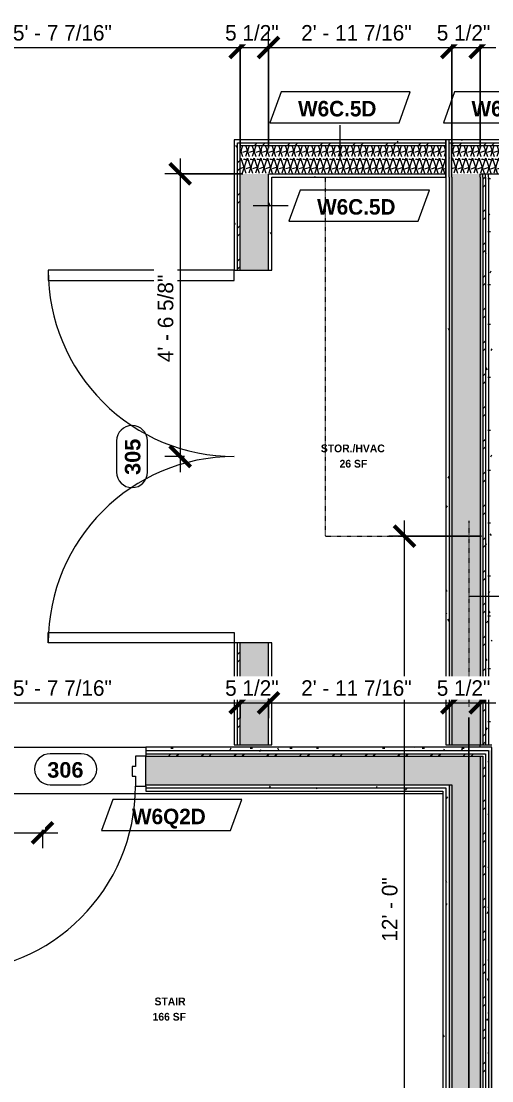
# Model space of a CAD drawing. Header units: inches. Extents: x -4058 to -1781, y 9814 to 12289.
# Drawn here: x -2609.4 to -2518.4, y 10198.7 to 10403.6 of the extents above; entities that cross this region are included whole.
import ezdxf

# ---------------------------------------------------------------- set-up
doc = ezdxf.new("R2010")
doc.units = ezdxf.units.IN
doc.header["$MEASUREMENT"] = 0
doc.linetypes.add('Dash 3_32_', pattern=[0.1875, 0.09375, -0.09375])
for name, color, linetype, lineweight in [('0-1', 7, 'Continuous', 5), ('0-2', 7, 'Continuous', 9), ('0-4', 55, 'Continuous', 9), ('A-ANNO-DIMS', 211, 'Continuous', 9), ('A-ANNO-DIMS-32', 211, 'Continuous', 9), ('A-AREA-IDEN', 2, 'Continuous', 9), ('A-DETL-1', 90, 'Dash 3_32_', 9), ('A-DOOR-1', 7, 'Continuous', 9), ('A-DOOR-FRAM-1', 7, 'Continuous', 9), ('A-DOOR-IDEN', 31, 'Continuous', 9), ('A-FLOR-1', 7, 'Continuous', 9), ('A-WALL-1', 7, 'Continuous', 9), ('A-WALL-IDEN', 211, 'Continuous', 9), ('A-WALL-PATT-1', 9, 'Continuous', 9), ('I-WALL-1', 1, 'Continuous', 5), ('I-WALL-2', 7, 'Continuous', 9)]:
    doc.layers.add(name, color=color, linetype=linetype, lineweight=lineweight)
doc.styles.add('Arial_B', font='arialbd.ttf', dxfattribs={"height": 3})
doc.styles.add('Century Gothic', font='ufonts.com_century-gothic.ttf', dxfattribs={"height": 3})
doc.styles.add('Century Gothic_B', font='GOTHICB.TTF', dxfattribs={"height": 3})
doc.styles.add('Century Gothic_B_1', font='GOTHICB.TTF', dxfattribs={"height": 1.5})
doc.dimstyles.new('THE_DIMENSION_STRING', dxfattribs={"dimscale": 12, "dimtxt": 3.132505, "dimasz": 0.333333, "dimexe": 0.25, "dimexo": 0.166667, "dimgap": 0.041667, "dimtad": 1, "dimdec": 4, "dimrnd": 0.0625, "dimzin": 3, "dimdsep": 46, "dimlunit": 4, "dimtxsty": 'Century Gothic', "dimblk1": 'OBLIQUE', "dimblk2": 'OBLIQUE', "dimsah": 1, "dimcen": 0.09, "dimdle": 0.25, "dimazin": 0, "dimtfac": 1, "dimtdec": 4, "dimtix": 1, "dimtmove": 0, "dimatfit": 3, "dimfxl": 1, "dimtvp": 1, "dimtfill": 1, "dimfrac": 2, "dimtolj": 1, "dimtzin": 0, "dimarcsym": 2})
doc.dimstyles.new('THE_DIMENSION_STRING_5', dxfattribs={"dimscale": 12, "dimtxt": 3.132505, "dimasz": 0.333333, "dimexe": 0.25, "dimexo": 0.166667, "dimgap": 0.041667, "dimtad": 1, "dimdec": 4, "dimrnd": 0.0625, "dimzin": 3, "dimdsep": 46, "dimlunit": 4, "dimtxsty": 'Century Gothic', "dimblk1": 'OBLIQUE', "dimblk2": 'OBLIQUE', "dimsah": 1, "dimcen": 0.09, "dimdle": 0.25, "dimazin": 0, "dimtfac": 1, "dimtdec": 4, "dimtix": 1, "dimtmove": 0, "dimatfit": 3, "dimfxl": 1, "dimtvp": 1, "dimtfill": 1, "dimfrac": 2, "dimtolj": 1, "dimtzin": 0, "dimarcsym": 2})
pattern_1 = [(0, (0, 0), (10.24, 2.56), [0.422, -7.258, 0.422, -7.258, -40.96]), (0, (0, 0), (10.24, 2.56), [-15.36, 0.422, -14.938, 0.422, -7.258, -17.92]), (0, (0, 0), (10.24, 2.56), [-38.4, 0.422, -4.698, 0.422, -12.378]), (120, (3.84, 1.28), (-7.33702503, 7.58810013), [0.422, -7.258, 0.422, -7.258, -40.96]), (120, (3.84, 1.28), (-7.33702503, 7.58810013), [-15.36, 0.422, -14.938, 0.422, -7.258, -17.92]), (120, (3.84, 1.28), (-7.33702503, 7.58810013), [-38.4, 0.422, -4.698, 0.422, -12.378]), (240, (5.12, 6.4), (-2.90297497, -10.14810013), [0.422, -7.258, 0.422, -7.258, -40.96]), (240, (5.12, 6.4), (-2.90297497, -10.14810013), [-15.36, 0.422, -14.938, 0.422, -7.258, -17.92]), (240, (5.12, 6.4), (-2.90297497, -10.14810013), [-38.4, 0.422, -4.698, 0.422, -12.378])]
pattern_2 = [(161.57, (0.16, 0.16), (-1.279773737, -0.000426766), [0, -9.107, 1.011, 0]), (18.43, (-0.16, 0.16), (-1.279773737, 0.000426766), [0, -9.107, 1.011, 0]), (108.43, (0.16, 0.16), (0.639452382, -3.199964008), [3.035, -7.083]), (71.57, (-0.16, 0.16), (0.639452382, 3.199964008), [3.035, -7.083])]
pattern_3 = [(45, (0, 0), (-3.1678384, 3.1678384), []), (45, (0, 4.8), (-3.1678384, 3.1678384), [])]

# ---------------------------------------------------------------- blocks, each defined once
blk = doc.blocks.new('CTR - 1st Phase - Shell_rvt-1-UNITS PLANS - 3RD FLOOR')
at = {"layer": 'A-FLOR-1'}
for p, q in [((-2625.32, 10263.21), (-2585.32, 10263.21)), ((-2520.62, 10263.21), (-2520.62, 10263.71))]:
    blk.add_line(p, q, dxfattribs=at)
blk = doc.blocks.new('HOLLOW METAL - DOUBLE - HM - METAL LEAF - 20 MIN_ - 6-0 x 6-8-2194249-UNITS PLANS - 3RD FLOOR')
at = {"layer": 'A-DOOR-1'}
for p, q in [((-34, -3.625), (-36, -3.625)), ((-36, -3.625), (-36, -39.625)), ((-34, -39.625), (-34, -3.625)), ((34, -3.625), (36, -3.625)), ((34, -39.625), (34, -3.625)), ((36, -3.625), (36, -39.625)), ((-36, -39.625), (-34, -39.625)), ((36, -39.625), (34, -39.625))]:
    blk.add_line(p, q, dxfattribs=at)
for centre, start, end in [((-36, -3.625), 270, 0), ((36, -3.625), 180, 270)]:
    blk.add_arc(centre, 36, start, end, dxfattribs=at)
blk = doc.blocks.new('CTR - 1st Phase - Common Walls_rvt-1-UNITS PLANS - 3RD FLOOR')
at = {"layer": 'A-WALL-PATT-1'}
h = blk.add_hatch(dxfattribs=at)
h.set_pattern_fill('FP_1', color=256, style=0, pattern_type=2)
h.set_pattern_definition(pattern_1)
h.paths.add_polyline_path([(-2568.2, 10380.04), (-2527.25, 10380.04), (-2527.25, 10380.66), (-2568.2, 10380.66)], flags=0)
h = blk.add_hatch(dxfattribs=at)
h.set_pattern_fill('FP_1', color=256, style=0, pattern_type=2)
h.set_pattern_definition(pattern_1)
h.paths.add_polyline_path([(-2568.2, 10263.71), (-2567.57, 10263.71), (-2567.57, 10283.41), (-2568.2, 10283.41)], flags=0)
h.paths.add_polyline_path([(-2568.2, 10355.41), (-2567.57, 10355.41), (-2567.57, 10380.04), (-2568.2, 10380.04), (-2568.2, 10370.05)], flags=0)
h = blk.add_hatch(dxfattribs=at)
h.set_pattern_fill('FP_63', color=256, style=0, pattern_type=2)
h.set_pattern_definition(pattern_3)
h.paths.add_polyline_path([(-2567.57, 10379.54), (-2527.25, 10379.54), (-2527.25, 10380.04), (-2567.57, 10380.04)], flags=0)
h = blk.add_hatch(dxfattribs=at)
h.set_pattern_fill('FP_63', color=256, style=0, pattern_type=2)
h.set_pattern_definition(pattern_3)
h.paths.add_polyline_path([(-2567.57, 10263.71), (-2567.07, 10263.71), (-2567.07, 10283.41), (-2567.57, 10283.41)], flags=0)
h.paths.add_polyline_path([(-2567.07, 10355.41), (-2567.07, 10379.54), (-2567.57, 10379.54), (-2567.57, 10355.41)], flags=0)
h = blk.add_hatch(dxfattribs=at)
h.set_pattern_fill('FP_5', color=256, style=0, pattern_type=2)
h.set_pattern_definition(pattern_2)
h.paths.add_polyline_path([(-2567.07, 10374.04), (-2527.25, 10374.04), (-2527.25, 10379.54), (-2567.07, 10379.54)], flags=0)
h = blk.add_hatch(dxfattribs=at)
h.set_pattern_fill('FP_1', color=256, style=0, pattern_type=2)
h.set_pattern_definition(pattern_1)
h.paths.add_polyline_path([(-2526.62, 10263.71), (-2526.62, 10380.66), (-2527.25, 10380.66), (-2527.25, 10263.71)], flags=0)
h = blk.add_hatch(dxfattribs=at)
h.set_pattern_fill('FP_1', color=256, style=0, pattern_type=2)
h.set_pattern_definition(pattern_1)
h.paths.add_polyline_path([(-2501.09, 10380.04), (-2501.71, 10380.66), (-2526.62, 10380.66), (-2526.62, 10380.04), (-2501.8, 10380.04)], flags=0)
h = blk.add_hatch(dxfattribs=at)
h.set_pattern_fill('FP_63', color=256, style=0, pattern_type=2)
h.set_pattern_definition(pattern_3)
h.paths.add_polyline_path([(-2501.3, 10379.54), (-2501.8, 10380.04), (-2526.12, 10380.04), (-2526.12, 10379.54), (-2509.07, 10379.54)], flags=0)
h = blk.add_hatch(dxfattribs=at)
h.set_pattern_fill('FP_5', color=256, style=0, pattern_type=2)
h.set_pattern_definition(pattern_2)
h.paths.add_polyline_path([(-2503.57, 10374.04), (-2509.07, 10379.54), (-2526.12, 10379.54), (-2526.12, 10374.04), (-2504.46, 10374.04)], flags=0)
h = blk.add_hatch(dxfattribs=at)
h.set_pattern_fill('FP_5', color=256, style=0, pattern_type=2)
h.set_pattern_definition(pattern_2)
h.paths.add_polyline_path([(-2567.07, 10263.71), (-2561.57, 10263.71), (-2561.57, 10283.41), (-2567.07, 10283.41)], flags=0)
h.paths.add_polyline_path([(-2561.57, 10355.41), (-2561.57, 10374.04), (-2567.07, 10374.04), (-2567.07, 10355.41)], flags=0)
h = blk.add_hatch(dxfattribs=at)
h.set_pattern_fill('FP_1', color=256, style=0, pattern_type=2)
h.set_pattern_definition(pattern_1)
h.paths.add_polyline_path([(-2561.57, 10373.41), (-2527.25, 10373.41), (-2527.25, 10374.04), (-2561.57, 10374.04)], flags=0)
h = blk.add_hatch(dxfattribs=at)
h.set_pattern_fill('FP_1', color=256, style=0, pattern_type=2)
h.set_pattern_definition(pattern_1)
h.paths.add_polyline_path([(-2561.57, 10263.71), (-2560.95, 10263.71), (-2560.95, 10283.41), (-2561.57, 10283.41)], flags=0)
h.paths.add_polyline_path([(-2560.95, 10355.41), (-2560.95, 10373.41), (-2561.57, 10373.41), (-2561.57, 10355.41)], flags=0)
h = blk.add_hatch(dxfattribs=at)
h.set_pattern_fill('FP_5', color=256, style=0, pattern_type=2)
h.set_pattern_definition(pattern_2)
h.paths.add_polyline_path([(-2520.62, 10263.71), (-2520.62, 10374.04), (-2526.12, 10374.04), (-2526.12, 10263.71), (-2525.51, 10263.71)], flags=0)
h = blk.add_hatch(dxfattribs=at)
h.set_pattern_fill('FP_63', color=256, style=0, pattern_type=2)
h.set_pattern_definition(pattern_3)
h.paths.add_polyline_path([(-2520.12, 10263.71), (-2519.62, 10263.71), (-2519.62, 10374.04), (-2520.12, 10374.04), (-2520.12, 10267.16)], flags=0)
h = blk.add_hatch(dxfattribs=at)
h.set_pattern_fill('FP_1', color=256, style=0, pattern_type=2)
h.set_pattern_definition(pattern_1)
h.paths.add_polyline_path([(-2519, 10263.71), (-2519, 10374.04), (-2519.62, 10374.04), (-2519.62, 10263.71)], flags=0)
h = blk.add_hatch(dxfattribs=at)
h.set_pattern_fill('FP_1', color=256, style=0, pattern_type=2)
h.set_pattern_definition(pattern_1)
h.paths.add_polyline_path([(-2503.83, 10373.41), (-2504.46, 10374.04), (-2519, 10374.04), (-2519, 10373.41), (-2516.93, 10373.41)], flags=0)
h = blk.add_hatch(dxfattribs=at)
h.set_pattern_fill('FP_1', color=256, style=0, pattern_type=2)
h.set_pattern_definition(pattern_1)
h.paths.add_polyline_path([(-2518.37, 10263.71), (-2518.37, 10373.41), (-2519, 10373.41), (-2519, 10263.71)], flags=0)
at = {"layer": 'I-WALL-1'}
for points in [[(-2526.12, 10263.71), (-2526.12, 10380.04), (-2526.62, 10380.04), (-2526.62, 10263.71)], [(-2520.12, 10263.71), (-2520.12, 10374.04), (-2520.62, 10374.04), (-2520.62, 10263.71)]]:
    blk.add_hatch(color=256, dxfattribs=at).paths.add_polyline_path(points, flags=0)
at = {"layer": 'A-WALL-1'}
for p, q in [((-2567.57, 10379.54), (-2567.57, 10380.04)), ((-2567.57, 10380.04), (-2527.25, 10380.04)), ((-2567.57, 10373.41), (-2567.57, 10379.54)), ((-2567.07, 10374.04), (-2567.07, 10379.54)), ((-2567.07, 10379.54), (-2527.25, 10379.54)), ((-2526.62, 10380.04), (-2526.62, 10380.66)), ((-2526.62, 10373.41), (-2526.62, 10380.04)), ((-2526.62, 10380.04), (-2526.12, 10380.04)), ((-2526.62, 10380.04), (-2526.12, 10380.04)), ((-2526.12, 10379.54), (-2526.12, 10380.04)), ((-2526.12, 10380.04), (-2510.46, 10380.04)), ((-2526.12, 10374.04), (-2526.12, 10379.54)), ((-2526.12, 10379.54), (-2509.96, 10379.54)), ((-2567.57, 10355.41), (-2567.57, 10373.41)), ((-2567.07, 10373.41), (-2567.07, 10374.04)), ((-2567.07, 10355.41), (-2567.07, 10373.41)), ((-2561.57, 10373.41), (-2561.57, 10374.04)), ((-2561.57, 10374.04), (-2527.25, 10374.04)), ((-2561.57, 10355.41), (-2561.57, 10373.41)), ((-2526.62, 10373.41), (-2526.62, 10263.71)), ((-2526.12, 10373.41), (-2526.12, 10374.04)), ((-2526.12, 10373.41), (-2526.12, 10263.71)), ((-2520.62, 10373.41), (-2520.62, 10374.04)), ((-2520.62, 10374.04), (-2520.12, 10374.04)), ((-2520.62, 10374.04), (-2520.12, 10374.04)), ((-2520.62, 10373.41), (-2520.62, 10263.71)), ((-2520.12, 10373.41), (-2520.12, 10374.04)), ((-2520.12, 10374.04), (-2519.62, 10374.04)), ((-2520.12, 10374.04), (-2519.62, 10374.04)), ((-2520.12, 10373.41), (-2520.12, 10263.71)), ((-2519.62, 10373.41), (-2519.62, 10374.04)), ((-2519.62, 10374.04), (-2519, 10374.04)), ((-2519.62, 10374.04), (-2519, 10374.04)), ((-2519.62, 10373.41), (-2519.62, 10263.71)), ((-2519, 10373.41), (-2519, 10374.04)), ((-2519, 10374.04), (-2504.46, 10374.04)), ((-2519, 10373.41), (-2519, 10263.71)), ((-2567.57, 10263.71), (-2567.57, 10283.41)), ((-2567.07, 10263.71), (-2567.07, 10283.41)), ((-2561.57, 10263.71), (-2561.57, 10283.41))]:
    blk.add_line(p, q, dxfattribs=at)
at = {"layer": 'I-WALL-2'}
for p, q in [((-2527.25, 10380.66), (-2568.2, 10380.66)), ((-2568.2, 10380.66), (-2568.2, 10380.04)), ((-2568.2, 10380.04), (-2568.2, 10373.41)), ((-2527.25, 10373.41), (-2527.25, 10380.66)), ((-2526.62, 10380.66), (-2527.25, 10380.66)), ((-2527.25, 10380.66), (-2527.25, 10373.41)), ((-2511.08, 10380.66), (-2526.62, 10380.66)), ((-2568.2, 10373.41), (-2568.2, 10355.41)), ((-2560.95, 10355.41), (-2560.95, 10373.41)), ((-2560.95, 10373.41), (-2527.25, 10373.41)), ((-2527.25, 10373.41), (-2527.25, 10263.71)), ((-2568.2, 10355.41), (-2560.95, 10355.41)), ((-2568.2, 10283.41), (-2568.2, 10263.71)), ((-2560.95, 10283.41), (-2568.2, 10283.41)), ((-2560.95, 10263.71), (-2560.95, 10283.41)), ((-2568.2, 10263.71), (-2560.95, 10263.71)), ((-2527.25, 10263.71), (-2518.37, 10263.71))]:
    blk.add_line(p, q, dxfattribs=at)
at = {"layer": '0-4', "rotation": 270.0000000000003}
blk.add_blockref('HOLLOW METAL - DOUBLE - HM - METAL LEAF - 20 MIN_ - 6-0 x 6-8-2194249-UNITS PLANS - 3RD FLOOR', (-2564.57, 10319.41), dxfattribs=at)
blk = doc.blocks.new('HOLLOW METAL - STAIR DOOR 3-0 x 6-8-2686441-UNITS PLANS - 3RD FLOOR')
at = {"layer": 'A-DOOR-1'}
for p, q in [((18, 39.5), (16.25, 39.5)), ((16.25, 39.5), (16.25, 3.5)), ((18, 3.5), (18, 39.5)), ((16.25, 3.5), (18, 3.5))]:
    blk.add_line(p, q, dxfattribs=at)
blk.add_arc((18, 3.5), 36, 90, 180, dxfattribs=at)
at = {"layer": 'A-DOOR-FRAM-1'}
for p, q in [((-18, 3.5), (-20, 3.5)), ((-20, 3.5), (-20, -2.25)), ((-18, 1.5625), (-18, 3.5)), ((18, 3.5), (18, 1.5625)), ((20, 3.5), (18, 3.5)), ((20, -2.25), (20, 3.5)), ((-17.375, 1.5625), (-18, 1.5625)), ((-17.375, -0.3125), (-17.375, 1.5625)), ((18, 1.5625), (17.375, 1.5625)), ((17.375, 1.5625), (17.375, -0.3125)), ((-18, -2.25), (-18, -0.3125)), ((-18, -0.3125), (-17.375, -0.3125)), ((17.375, -0.3125), (18, -0.3125)), ((18, -0.3125), (18, -2.25)), ((-20, -2.25), (-18, -2.25)), ((18, -2.25), (20, -2.25))]:
    blk.add_line(p, q, dxfattribs=at)
blk = doc.blocks.new('CTR - 1st Phase -Stairs _ Elevators_rvt-1-UNITS PLANS - 3RD FLOOR')
at = {"layer": 'A-WALL-PATT-1'}
h = blk.add_hatch(dxfattribs=at)
h.set_pattern_fill('FP_1', color=256, style=0, pattern_type=2)
h.set_pattern_definition(pattern_1)
h.paths.add_polyline_path([(-2518.37, 10262.59), (-2518.37, 10263.21), (-2585.32, 10263.21), (-2585.32, 10262.59), (-2518.95, 10262.59)], flags=0)
h.paths.add_polyline_path([(-2637.03, 10262.59), (-2625.32, 10262.59), (-2625.32, 10263.21), (-2641.75, 10263.21), (-2641.75, 10262.59), (-2641.12, 10262.59)], flags=0)
h = blk.add_hatch(dxfattribs=at)
h.set_pattern_fill('FP_1', color=256, style=0, pattern_type=2)
h.set_pattern_definition(pattern_1)
h.paths.add_polyline_path([(-2519.62, 10261.96), (-2519, 10261.96), (-2519, 10262.59), (-2585.32, 10262.59), (-2585.32, 10261.96), (-2525.51, 10261.96)], flags=0)
h.paths.add_polyline_path([(-2625.32, 10261.96), (-2625.32, 10262.59), (-2641.12, 10262.59), (-2641.12, 10261.96), (-2637.03, 10261.96)], flags=0)
h = blk.add_hatch(dxfattribs=at)
h.set_pattern_fill('FP_1', color=256, style=0, pattern_type=2)
h.set_pattern_definition(pattern_1)
h.paths.add_polyline_path([(-2518.37, 10017.09), (-2518.37, 10262.59), (-2519, 10262.59), (-2519, 10017.09)], flags=0)
h = blk.add_hatch(dxfattribs=at)
h.set_pattern_fill('FP_63', color=256, style=0, pattern_type=2)
h.set_pattern_definition(pattern_3)
h.paths.add_polyline_path([(-2520.12, 10261.46), (-2519.62, 10261.46), (-2519.62, 10261.96), (-2585.32, 10261.96), (-2585.32, 10261.46), (-2520.62, 10261.46)], flags=0)
h.paths.add_polyline_path([(-2637.03, 10261.46), (-2625.32, 10261.46), (-2625.32, 10261.96), (-2640.5, 10261.96), (-2640.5, 10261.46), (-2640, 10261.46)], flags=0)
h = blk.add_hatch(dxfattribs=at)
h.set_pattern_fill('FP_5', color=256, style=0, pattern_type=2)
h.set_pattern_definition(pattern_2)
h.paths.add_polyline_path([(-2526.62, 10255.96), (-2520.62, 10255.96), (-2520.62, 10261.46), (-2585.32, 10261.46), (-2585.32, 10255.96), (-2534.09, 10255.96)], flags=0)
h.paths.add_polyline_path([(-2625.32, 10255.96), (-2625.32, 10261.46), (-2640, 10261.46), (-2640, 10255.96), (-2634.5, 10255.96)], flags=0)
h = blk.add_hatch(dxfattribs=at)
h.set_pattern_fill('FP_63', color=256, style=0, pattern_type=2)
h.set_pattern_definition(pattern_3)
h.paths.add_polyline_path([(-2520.12, 10017.09), (-2519.62, 10017.09), (-2519.62, 10261.46), (-2520.12, 10261.46), (-2520.12, 10033.33)], flags=0)
h = blk.add_hatch(dxfattribs=at)
h.set_pattern_fill('FP_1', color=256, style=0, pattern_type=2)
h.set_pattern_definition(pattern_1)
h.paths.add_polyline_path([(-2519.62, 10017.09), (-2519, 10017.09), (-2519, 10261.96), (-2519.62, 10261.96), (-2519.62, 10033.33)], flags=0)
h = blk.add_hatch(dxfattribs=at)
h.set_pattern_fill('FP_1', color=256, style=0, pattern_type=2)
h.set_pattern_definition(pattern_1)
h.paths.add_polyline_path([(-2527.25, 10255.34), (-2526.62, 10255.34), (-2526.62, 10255.96), (-2585.32, 10255.96), (-2585.32, 10255.34), (-2534.09, 10255.34)], flags=0)
h.paths.add_polyline_path([(-2625.71, 10255.34), (-2625.32, 10255.34), (-2625.32, 10255.96), (-2634.5, 10255.96), (-2634.5, 10255.34), (-2633.87, 10255.34)], flags=0)
h = blk.add_hatch(dxfattribs=at)
h.set_pattern_fill('FP_5', color=256, style=0, pattern_type=2)
h.set_pattern_definition(pattern_2)
h.paths.add_polyline_path([(-2526.12, 10017.09), (-2520.62, 10017.09), (-2520.62, 10255.96), (-2526.12, 10255.96), (-2526.12, 10033.33)], flags=0)
h = blk.add_hatch(dxfattribs=at)
h.set_pattern_fill('FP_1', color=256, style=0, pattern_type=2)
h.set_pattern_definition(pattern_1)
h.paths.add_polyline_path([(-2527.87, 10254.71), (-2527.25, 10254.71), (-2527.25, 10255.34), (-2585.32, 10255.34), (-2585.32, 10254.71), (-2534.09, 10254.71)], flags=0)
h.paths.add_polyline_path([(-2625.32, 10254.71), (-2625.32, 10255.34), (-2633.87, 10255.34), (-2633.87, 10254.71), (-2633.25, 10254.71)], flags=0)
h = blk.add_hatch(dxfattribs=at)
h.set_pattern_fill('FP_1', color=256, style=0, pattern_type=2)
h.set_pattern_definition(pattern_1)
h.paths.add_polyline_path([(-2527.25, 10017.09), (-2527.25, 10254.71), (-2527.87, 10254.71), (-2527.87, 10017.09)], flags=0)
h = blk.add_hatch(dxfattribs=at)
h.set_pattern_fill('FP_1', color=256, style=0, pattern_type=2)
h.set_pattern_definition(pattern_1)
h.paths.add_polyline_path([(-2526.62, 10017.09), (-2526.62, 10255.34), (-2527.25, 10255.34), (-2527.25, 10017.09)], flags=0)
at = {"layer": 'I-WALL-1'}
for points in [[(-2520.62, 10017.09), (-2520.12, 10017.09), (-2520.12, 10261.46), (-2520.62, 10261.46), (-2520.62, 10033.33)], [(-2526.62, 10017.09), (-2526.12, 10017.09), (-2526.12, 10255.96), (-2526.62, 10255.96), (-2526.62, 10033.33)]]:
    blk.add_hatch(color=256, dxfattribs=at).paths.add_polyline_path(points, flags=0)
at = {"layer": 'A-FLOR-1'}
blk.add_line((-2527.87, 10254.21), (-2621.57, 10254.21), dxfattribs=at)
at = {"layer": 'A-WALL-1'}
for p, q in [((-2585.32, 10262.59), (-2519, 10262.59)), ((-2519, 10262.59), (-2519, 10261.96)), ((-2585.32, 10261.96), (-2519.62, 10261.96)), ((-2585.32, 10261.46), (-2520.62, 10261.46)), ((-2520.62, 10261.46), (-2520.12, 10261.46)), ((-2520.62, 10261.46), (-2520.12, 10261.46)), ((-2520.62, 10261.46), (-2520.62, 10255.96)), ((-2520.12, 10261.46), (-2520.12, 10254.71)), ((-2519.62, 10261.96), (-2519.62, 10261.46)), ((-2519.62, 10261.46), (-2519.62, 10254.71)), ((-2519, 10261.96), (-2519, 10254.71)), ((-2585.32, 10255.96), (-2526.62, 10255.96)), ((-2526.62, 10255.96), (-2526.12, 10255.96)), ((-2526.62, 10255.96), (-2526.12, 10255.96)), ((-2526.62, 10255.96), (-2526.62, 10255.34)), ((-2526.12, 10255.96), (-2526.12, 10254.71)), ((-2520.62, 10255.96), (-2520.62, 10254.71)), ((-2585.32, 10255.34), (-2527.25, 10255.34)), ((-2527.25, 10255.34), (-2527.25, 10254.71)), ((-2527.25, 10254.71), (-2527.25, 10017.09)), ((-2526.62, 10255.34), (-2526.62, 10254.71)), ((-2526.62, 10254.71), (-2526.62, 10017.09)), ((-2526.12, 10254.71), (-2526.12, 10017.09)), ((-2520.62, 10254.71), (-2520.62, 10017.09)), ((-2520.12, 10254.71), (-2520.12, 10017.09)), ((-2519.62, 10254.71), (-2519.62, 10017.09)), ((-2519, 10254.71), (-2519, 10017.09))]:
    blk.add_line(p, q, dxfattribs=at)
at = {"layer": 'I-WALL-2'}
for p, q in [((-2518.37, 10263.21), (-2585.32, 10263.21)), ((-2585.32, 10263.21), (-2585.32, 10261.46)), ((-2518.37, 10262.59), (-2518.37, 10263.16)), ((-2518.37, 10254.71), (-2518.37, 10262.59)), ((-2585.32, 10255.71), (-2585.32, 10254.71)), ((-2585.32, 10254.71), (-2527.87, 10254.71)), ((-2527.87, 10254.71), (-2527.87, 10017.09)), ((-2518.37, 10017.09), (-2518.37, 10254.71))]:
    blk.add_line(p, q, dxfattribs=at)
at = {"layer": '0-2', "rotation": 180}
blk.add_blockref('HOLLOW METAL - STAIR DOOR 3-0 x 6-8-2686441-UNITS PLANS - 3RD FLOOR', (-2605.32, 10259.21), dxfattribs=at)
blk = doc.blocks.new('Wall Tag - Arch Wall-3956453-UNITS PLANS - 3RD FLOOR')
at = {"layer": 'A-WALL-IDEN'}
for p, q in [((-0.3561, 0.0937), (-0.4244, -0.0937)), ((0.4244, 0.0937), (-0.3561, 0.0937)), ((0.3561, -0.0937), (0.4244, 0.0937)), ((-0.4244, -0.0937), (0.3561, -0.0937))]:
    blk.add_line(p, q, dxfattribs=at)
blk = doc.blocks.new('DIMBLOCK251-UNITS PLANS - 3RD FLOOR')
at = {"layer": 'A-ANNO-DIMS-32'}
for p, q in [((-2522.81, 10268.96), (-2522.81, 10144.34)), ((-2522.81, 10147.34), (-2522.81, 10268.96)), ((-2445.62, 10158.04), (-2445.62, 10144.34)), ((-2445.62, 10147.34), (-2445.62, 10158.04)), ((-2525.81, 10147.34), (-2445.62, 10147.34))]:
    blk.add_line(p, q, dxfattribs=at)
at = {"layer": 'A-ANNO-DIMS-32', "lineweight": 50}
for p, q in [((-2522.81, 10147.34), (-2520.81, 10149.34)), ((-2445.62, 10147.34), (-2443.62, 10149.34)), ((-2522.81, 10147.34), (-2524.81, 10145.34)), ((-2445.62, 10147.34), (-2447.62, 10145.34))]:
    blk.add_line(p, q, dxfattribs=at)
at = {"layer": 'A-ANNO-DIMS-32', "color": 0, "insert": (-2494.46, 10151.68), "char_height": 3, "width": 24.5827, "attachment_point": 1, "line_spacing_factor": 0.984502, "style": 'Century Gothic', "bg_fill": 3, "box_fill_scale": 1.25, "bg_fill_color": 256, "bg_fill_true_color": 13158600, "bg_fill_transparency": 0}
blk.add_mtext('6\' - 5 3/16"', dxfattribs=at)
blk = doc.blocks.new('_Oblique')
at = {"color": 0, "linetype": 'ByBlock', "lineweight": -2}
blk.add_line((-0.5, -0.5), (0.5, 0.5), dxfattribs=at)
blk = doc.blocks.new('DIMBLOCK254-UNITS PLANS - 3RD FLOOR')
at = {"layer": 'A-ANNO-DIMS-32', "lineweight": 50}
for p, q in [((-2535.3, 10304.04), (-2537.3, 10306.04)), ((-2535.3, 10304.04), (-2533.3, 10302.04)), ((-2535.3, 10160.04), (-2537.3, 10162.04)), ((-2535.3, 10160.04), (-2533.3, 10158.04))]:
    blk.add_line(p, q, dxfattribs=at)
at = {"layer": 'A-ANNO-DIMS-32'}
for p, q in [((-2535.3, 10157.04), (-2535.3, 10307.04)), ((-2520.37, 10304.04), (-2538.3, 10304.04)), ((-2535.3, 10304.04), (-2520.37, 10304.04)), ((-2520.37, 10160.04), (-2538.3, 10160.04)), ((-2535.3, 10160.04), (-2520.37, 10160.04))]:
    blk.add_line(p, q, dxfattribs=at)
at = {"layer": 'A-ANNO-DIMS-32', "color": 0, "insert": (-2539.64, 10225.63), "char_height": 3, "width": 15.394, "attachment_point": 1, "rotation": 90, "line_spacing_factor": 0.984502, "style": 'Century Gothic', "bg_fill": 3, "box_fill_scale": 1.25, "bg_fill_color": 256, "bg_fill_true_color": 13158600, "bg_fill_transparency": 0}
blk.add_mtext('12\' - 0"', dxfattribs=at)
blk = doc.blocks.new('DIMBLOCK1143-UNITS PLANS - 3RD FLOOR')
at = {"layer": 'A-ANNO-DIMS-32'}
for p, q in [((-2634.5, 10379.04), (-2634.5, 10401.47)), ((-2567.07, 10379.04), (-2567.07, 10401.47)), ((-2634.5, 10398.47), (-2567.07, 10398.47)), ((-2634.5, 10398.47), (-2634.5, 10379.04)), ((-2567.07, 10398.47), (-2567.07, 10379.04))]:
    blk.add_line(p, q, dxfattribs=at)
at = {"layer": 'A-ANNO-DIMS-32', "lineweight": 50}
for p, q in [((-2634.5, 10398.47), (-2632.5, 10400.47)), ((-2567.07, 10398.47), (-2565.07, 10400.47)), ((-2634.5, 10398.47), (-2636.5, 10396.47)), ((-2567.07, 10398.47), (-2569.07, 10396.47))]:
    blk.add_line(p, q, dxfattribs=at)
at = {"layer": 'A-ANNO-DIMS-32', "color": 0, "insert": (-2611.03, 10402.82), "char_height": 3, "width": 24.5827, "attachment_point": 1, "line_spacing_factor": 0.984502, "style": 'Century Gothic', "bg_fill": 3, "box_fill_scale": 1.25, "bg_fill_color": 256, "bg_fill_true_color": 13158600, "bg_fill_transparency": 0}
blk.add_mtext('5\' - 7 7/16"', dxfattribs=at)
blk = doc.blocks.new('DIMBLOCK1144-UNITS PLANS - 3RD FLOOR')
at = {"layer": 'A-ANNO-DIMS-32'}
for p, q in [((-2567.07, 10379.04), (-2567.07, 10401.47)), ((-2561.57, 10379.04), (-2561.57, 10401.47)), ((-2567.07, 10398.47), (-2561.57, 10398.47)), ((-2567.07, 10398.47), (-2567.07, 10379.04)), ((-2561.57, 10398.47), (-2561.57, 10379.04))]:
    blk.add_line(p, q, dxfattribs=at)
at = {"layer": 'A-ANNO-DIMS-32', "lineweight": 50}
for p, q in [((-2567.07, 10398.47), (-2565.07, 10400.47)), ((-2561.57, 10398.47), (-2559.57, 10400.47)), ((-2567.07, 10398.47), (-2569.07, 10396.47)), ((-2561.57, 10398.47), (-2563.57, 10396.47))]:
    blk.add_line(p, q, dxfattribs=at)
at = {"layer": 'A-ANNO-DIMS-32', "color": 0, "insert": (-2569.97, 10402.82), "char_height": 3, "width": 13.5444, "attachment_point": 1, "line_spacing_factor": 0.984502, "style": 'Century Gothic', "bg_fill": 3, "box_fill_scale": 1.25, "bg_fill_color": 256, "bg_fill_true_color": 13158600, "bg_fill_transparency": 0}
blk.add_mtext('5 1/2"', dxfattribs=at)
blk = doc.blocks.new('DIMBLOCK1145-UNITS PLANS - 3RD FLOOR')
at = {"layer": 'A-ANNO-DIMS-32'}
for p, q in [((-2561.57, 10379.04), (-2561.57, 10401.47)), ((-2526.12, 10379.04), (-2526.12, 10401.47)), ((-2561.57, 10398.47), (-2526.12, 10398.47)), ((-2561.57, 10398.47), (-2561.57, 10379.04)), ((-2526.12, 10398.47), (-2526.12, 10379.04))]:
    blk.add_line(p, q, dxfattribs=at)
at = {"layer": 'A-ANNO-DIMS-32', "lineweight": 50}
for p, q in [((-2561.57, 10398.47), (-2559.57, 10400.47)), ((-2526.12, 10398.47), (-2524.12, 10400.47)), ((-2561.57, 10398.47), (-2563.57, 10396.47)), ((-2526.12, 10398.47), (-2528.12, 10396.47))]:
    blk.add_line(p, q, dxfattribs=at)
at = {"layer": 'A-ANNO-DIMS-32', "color": 0, "insert": (-2555.26, 10402.82), "char_height": 3, "width": 27.387, "attachment_point": 1, "line_spacing_factor": 0.984502, "style": 'Century Gothic', "bg_fill": 3, "box_fill_scale": 1.25, "bg_fill_color": 256, "bg_fill_true_color": 13158600, "bg_fill_transparency": 0}
blk.add_mtext('2\' - 11 7/16"', dxfattribs=at)
blk = doc.blocks.new('DIMBLOCK1146-UNITS PLANS - 3RD FLOOR')
at = {"layer": 'A-ANNO-DIMS-32'}
for p, q in [((-2526.12, 10379.04), (-2526.12, 10401.47)), ((-2520.62, 10379.04), (-2520.62, 10401.47)), ((-2526.12, 10398.47), (-2517.62, 10398.47)), ((-2526.12, 10398.47), (-2526.12, 10379.04)), ((-2520.62, 10398.47), (-2520.62, 10379.04))]:
    blk.add_line(p, q, dxfattribs=at)
at = {"layer": 'A-ANNO-DIMS-32', "lineweight": 50}
for p, q in [((-2526.12, 10398.47), (-2524.12, 10400.47)), ((-2520.62, 10398.47), (-2518.62, 10400.47)), ((-2526.12, 10398.47), (-2528.12, 10396.47)), ((-2520.62, 10398.47), (-2522.62, 10396.47))]:
    blk.add_line(p, q, dxfattribs=at)
at = {"layer": 'A-ANNO-DIMS-32', "color": 0, "insert": (-2529.02, 10402.82), "char_height": 3, "width": 13.5444, "attachment_point": 1, "line_spacing_factor": 0.984502, "style": 'Century Gothic', "bg_fill": 3, "box_fill_scale": 1.25, "bg_fill_color": 256, "bg_fill_true_color": 13158600, "bg_fill_transparency": 0}
blk.add_mtext('5 1/2"', dxfattribs=at)
blk = doc.blocks.new('DIMBLOCK1158-UNITS PLANS - 3RD FLOOR')
at = {"layer": 'A-ANNO-DIMS-32', "lineweight": 50}
for p, q in [((-2614.75, 10255.96), (-2616.75, 10257.96)), ((-2614.75, 10255.96), (-2612.75, 10253.96)), ((-2614.75, 10191.21), (-2616.75, 10193.21)), ((-2614.75, 10191.21), (-2612.75, 10189.21))]:
    blk.add_line(p, q, dxfattribs=at)
at = {"layer": 'A-ANNO-DIMS-32'}
for p, q in [((-2615.57, 10255.96), (-2611.75, 10255.96)), ((-2614.75, 10255.96), (-2615.57, 10255.96)), ((-2614.75, 10191.21), (-2614.75, 10255.96)), ((-2585.69, 10191.21), (-2617.75, 10191.21)), ((-2614.75, 10191.21), (-2585.69, 10191.21))]:
    blk.add_line(p, q, dxfattribs=at)
at = {"layer": 'A-ANNO-DIMS-32', "color": 0, "insert": (-2619.09, 10214.51), "char_height": 3, "width": 21.7784, "attachment_point": 1, "rotation": 90, "line_spacing_factor": 0.984502, "style": 'Century Gothic', "bg_fill": 3, "box_fill_scale": 1.25, "bg_fill_color": 256, "bg_fill_true_color": 13158600, "bg_fill_transparency": 0}
blk.add_mtext('5\' - 4 3/4"', dxfattribs=at)
blk = doc.blocks.new('DIMBLOCK1165-UNITS PLANS - 3RD FLOOR')
at = {"layer": 'A-ANNO-DIMS-32', "lineweight": 50}
for p, q in [((-2634.5, 10271.82), (-2632.5, 10273.82)), ((-2567.07, 10271.82), (-2565.07, 10273.82)), ((-2634.5, 10271.82), (-2636.5, 10269.82)), ((-2567.07, 10271.82), (-2569.07, 10269.82))]:
    blk.add_line(p, q, dxfattribs=at)
at = {"layer": 'A-ANNO-DIMS-32'}
for p, q in [((-2634.5, 10272.65), (-2634.5, 10268.82)), ((-2634.5, 10271.82), (-2634.5, 10272.65)), ((-2567.07, 10272.65), (-2567.07, 10268.82)), ((-2567.07, 10271.82), (-2567.07, 10272.65)), ((-2634.5, 10271.82), (-2567.07, 10271.82))]:
    blk.add_line(p, q, dxfattribs=at)
at = {"layer": 'A-ANNO-DIMS-32', "color": 0, "insert": (-2611.03, 10276.16), "char_height": 3, "width": 24.5827, "attachment_point": 1, "line_spacing_factor": 0.984502, "style": 'Century Gothic', "bg_fill": 3, "box_fill_scale": 1.25, "bg_fill_color": 256, "bg_fill_true_color": 13158600, "bg_fill_transparency": 0}
blk.add_mtext('5\' - 7 7/16"', dxfattribs=at)
blk = doc.blocks.new('DIMBLOCK1166-UNITS PLANS - 3RD FLOOR')
at = {"layer": 'A-ANNO-DIMS-32', "lineweight": 50}
for p, q in [((-2567.07, 10271.82), (-2565.07, 10273.82)), ((-2561.57, 10271.82), (-2559.57, 10273.82)), ((-2567.07, 10271.82), (-2569.07, 10269.82)), ((-2561.57, 10271.82), (-2563.57, 10269.82))]:
    blk.add_line(p, q, dxfattribs=at)
at = {"layer": 'A-ANNO-DIMS-32'}
for p, q in [((-2567.07, 10272.65), (-2567.07, 10268.82)), ((-2567.07, 10271.82), (-2567.07, 10272.65)), ((-2561.57, 10272.65), (-2561.57, 10268.82)), ((-2561.57, 10271.82), (-2561.57, 10272.65)), ((-2567.07, 10271.82), (-2561.57, 10271.82))]:
    blk.add_line(p, q, dxfattribs=at)
at = {"layer": 'A-ANNO-DIMS-32', "color": 0, "insert": (-2569.97, 10276.16), "char_height": 3, "width": 13.5444, "attachment_point": 1, "line_spacing_factor": 0.984502, "style": 'Century Gothic', "bg_fill": 3, "box_fill_scale": 1.25, "bg_fill_color": 256, "bg_fill_true_color": 13158600, "bg_fill_transparency": 0}
blk.add_mtext('5 1/2"', dxfattribs=at)
blk = doc.blocks.new('DIMBLOCK1167-UNITS PLANS - 3RD FLOOR')
at = {"layer": 'A-ANNO-DIMS-32', "lineweight": 50}
for p, q in [((-2561.57, 10271.82), (-2559.57, 10273.82)), ((-2526.12, 10271.82), (-2524.12, 10273.82)), ((-2561.57, 10271.82), (-2563.57, 10269.82)), ((-2526.12, 10271.82), (-2528.12, 10269.82))]:
    blk.add_line(p, q, dxfattribs=at)
at = {"layer": 'A-ANNO-DIMS-32'}
for p, q in [((-2561.57, 10272.65), (-2561.57, 10268.82)), ((-2561.57, 10271.82), (-2561.57, 10272.65)), ((-2526.12, 10272.65), (-2526.12, 10268.82)), ((-2526.12, 10271.82), (-2526.12, 10272.65)), ((-2561.57, 10271.82), (-2526.12, 10271.82))]:
    blk.add_line(p, q, dxfattribs=at)
at = {"layer": 'A-ANNO-DIMS-32', "color": 0, "insert": (-2555.26, 10276.16), "char_height": 3, "width": 27.387, "attachment_point": 1, "line_spacing_factor": 0.984502, "style": 'Century Gothic', "bg_fill": 3, "box_fill_scale": 1.25, "bg_fill_color": 256, "bg_fill_true_color": 13158600, "bg_fill_transparency": 0}
blk.add_mtext('2\' - 11 7/16"', dxfattribs=at)
blk = doc.blocks.new('DIMBLOCK1168-UNITS PLANS - 3RD FLOOR')
at = {"layer": 'A-ANNO-DIMS-32', "lineweight": 50}
for p, q in [((-2526.12, 10271.82), (-2524.12, 10273.82)), ((-2520.62, 10271.82), (-2518.62, 10273.82)), ((-2526.12, 10271.82), (-2528.12, 10269.82)), ((-2520.62, 10271.82), (-2522.62, 10269.82))]:
    blk.add_line(p, q, dxfattribs=at)
at = {"layer": 'A-ANNO-DIMS-32'}
for p, q in [((-2526.12, 10272.65), (-2526.12, 10268.82)), ((-2526.12, 10271.82), (-2526.12, 10272.65)), ((-2520.62, 10272.65), (-2520.62, 10268.82)), ((-2520.62, 10271.82), (-2520.62, 10272.65)), ((-2526.12, 10271.82), (-2517.62, 10271.82))]:
    blk.add_line(p, q, dxfattribs=at)
at = {"layer": 'A-ANNO-DIMS-32', "color": 0, "insert": (-2529.02, 10276.16), "char_height": 3, "width": 13.5444, "attachment_point": 1, "line_spacing_factor": 0.984502, "style": 'Century Gothic', "bg_fill": 3, "box_fill_scale": 1.25, "bg_fill_color": 256, "bg_fill_true_color": 13158600, "bg_fill_transparency": 0}
blk.add_mtext('5 1/2"', dxfattribs=at)
blk = doc.blocks.new('DIMBLOCK1177-UNITS PLANS - 3RD FLOOR')
at = {"layer": 'A-ANNO-DIMS-32'}
for p, q in [((-2578.65, 10377.04), (-2578.65, 10316.41)), ((-2566.57, 10374.04), (-2581.65, 10374.04)), ((-2578.65, 10374.04), (-2566.57, 10374.04)), ((-2577.82, 10319.41), (-2581.65, 10319.41)), ((-2578.65, 10319.41), (-2577.82, 10319.41))]:
    blk.add_line(p, q, dxfattribs=at)
at = {"layer": 'A-ANNO-DIMS-32', "lineweight": 50}
for p, q in [((-2578.65, 10374.04), (-2580.65, 10376.04)), ((-2578.65, 10374.04), (-2576.65, 10372.04)), ((-2578.65, 10319.41), (-2580.65, 10321.41)), ((-2578.65, 10319.41), (-2576.65, 10317.41))]:
    blk.add_line(p, q, dxfattribs=at)
at = {"layer": 'A-ANNO-DIMS-32', "color": 0, "insert": (-2583, 10337.65), "char_height": 3, "width": 21.7784, "attachment_point": 1, "rotation": 90, "line_spacing_factor": 0.984502, "style": 'Century Gothic', "bg_fill": 3, "box_fill_scale": 1.25, "bg_fill_color": 256, "bg_fill_true_color": 13158600, "bg_fill_transparency": 0}
blk.add_mtext('4\' - 6 5/8"', dxfattribs=at)
blk = doc.blocks.new('DIMBLOCK1178-UNITS PLANS - 3RD FLOOR')
at = {"layer": 'A-ANNO-DIMS-32', "lineweight": 50}
for p, q in [((-2634.5, 10246.69), (-2632.5, 10248.69)), ((-2605.32, 10246.69), (-2603.32, 10248.69)), ((-2634.5, 10246.69), (-2636.5, 10244.69)), ((-2605.32, 10246.69), (-2607.32, 10244.69))]:
    blk.add_line(p, q, dxfattribs=at)
at = {"layer": 'A-ANNO-DIMS-32'}
for p, q in [((-2637.5, 10246.69), (-2602.32, 10246.69)), ((-2634.5, 10247.52), (-2634.5, 10243.69)), ((-2634.5, 10246.69), (-2634.5, 10247.52)), ((-2605.32, 10247.52), (-2605.32, 10243.69)), ((-2605.32, 10246.69), (-2605.32, 10247.52))]:
    blk.add_line(p, q, dxfattribs=at)
at = {"layer": 'A-ANNO-DIMS-32', "color": 0, "insert": (-2630.15, 10251.03), "char_height": 3, "width": 24.5827, "attachment_point": 1, "line_spacing_factor": 0.984502, "style": 'Century Gothic', "bg_fill": 3, "box_fill_scale": 1.25, "bg_fill_color": 256, "bg_fill_true_color": 13158600, "bg_fill_transparency": 0}
blk.add_mtext('2\' - 5 3/16"', dxfattribs=at)
blk = doc.blocks.new('Door Tag - Mark - Instance-4122133-UNITS PLANS - 3RD FLOOR')
at = {"layer": 'A-DOOR-IDEN'}
for p, q in [((0.09375, 0.09375), (-0.09375, 0.09375)), ((-0.09375, -0.09375), (0.09375, -0.09375))]:
    blk.add_line(p, q, dxfattribs=at)
for centre, start, end in [((-0.09375, 0), 90, 270), ((0.09375, 0), 270, 90)]:
    blk.add_arc(centre, 0.09375, start, end, dxfattribs=at)

msp = doc.modelspace()

# ---------------------------------------------------------------- linework, layer by layer
at = {"layer": 'A-DETL-1'}
for p, q in [((-2550.62374, 10373.4144), (-2550.62374, 10304.0394)), ((-2522.81124, 10306.9644), (-2522.81124, 10270.9644)), ((-2550.62374, 10304.0394), (-2527.24874, 10304.0394))]:
    msp.add_line(p, q, dxfattribs=at)
at = {"layer": 'A-WALL-IDEN'}
for p, q in [((-2547.72374, 10377.0394), (-2547.72374, 10383.49435)), ((-2564.57374, 10367.92755), (-2557.77036, 10367.92755)), ((-2522.81124, 10292.38711), (-2511.96808, 10292.38711))]:
    msp.add_line(p, q, dxfattribs=at)

# ---------------------------------------------------------------- block references
at = {"layer": '0-1'}
for name in ['CTR - 1st Phase - Shell_rvt-1-UNITS PLANS - 3RD FLOOR', 'CTR - 1st Phase - Common Walls_rvt-1-UNITS PLANS - 3RD FLOOR', 'CTR - 1st Phase -Stairs _ Elevators_rvt-1-UNITS PLANS - 3RD FLOOR']:
    msp.add_blockref(name, (0, 0), dxfattribs=at)
at = {"layer": 'A-DOOR-IDEN', "xscale": 31.99999999999999, "yscale": 31.99999999999999, "zscale": 31.99999999999999, "rotation": 89.99999999999991}
msp.add_blockref('Door Tag - Mark - Instance-4122133-UNITS PLANS - 3RD FLOOR', (-2587.98688, 10319.4144), dxfattribs=at)
at = {"layer": 'A-WALL-IDEN', "xscale": 31.99999999999999, "yscale": 31.99999999999999, "zscale": 31.99999999999999}
for p in [(-2547.72374, 10386.91237), (-2514.16916, 10386.91237), (-2544.03865, 10367.92755), (-2580.31124, 10250.08659)]:
    msp.add_blockref('Wall Tag - Arch Wall-3956453-UNITS PLANS - 3RD FLOOR', p, dxfattribs=at)

# ---------------------------------------------------------------- texts
at = {"layer": 'A-AREA-IDEN', "char_height": 1.5, "attachment_point": 1, "style": 'Century Gothic_B_1'}
for s, insert, width in [('STOR./HVAC', (-2551.45409, 10321.73432), 14.544), ('26 SF', (-2547.83204, 10318.77262), 5.757)]:
    msp.add_mtext(s, dxfattribs=dict(at, insert=insert, width=width))
at = {"layer": 'A-DOOR-IDEN', "insert": (-2589.36673, 10315.86046), "char_height": 3, "width": 8.484, "attachment_point": 1, "rotation": 90, "style": 'Arial_B'}
msp.add_mtext('305', dxfattribs=at)
at = {"layer": 'A-WALL-IDEN', "char_height": 3, "attachment_point": 1, "style": 'Century Gothic_B'}
for s, insert, width in [('W6C.5D', (-2555.85934, 10388.1599), 19.594), ('W6C.5D', (-2522.30476, 10388.1599), 19.594), ('W6C.5D', (-2552.17426, 10369.17508), 19.594), ('W6Q2D', (-2587.987, 10251.33412), 18.483)]:
    msp.add_mtext(s, dxfattribs=dict(at, insert=insert, width=width))

# ---------------------------------------------------------------- next in the draw order: dimensions: what is measured, and where the dimension line sits
at = {"layer": 'A-ANNO-DIMS'}
for base, p1, p2, dimstyle, override, picture, middle in [((-2567.07374, 10398.47019), (-2634.49874, 10377.0394), (-2567.07374, 10377.0394), 'THE_DIMENSION_STRING_5', {"dimpost": '<>', "dimfxl": 67.425}, 'DIMBLOCK1143-UNITS PLANS - 3RD FLOOR', (-2600.78624, 10400.71186)), ((-2567.07374, 10271.81836), (-2634.49874, 10274.64678), (-2567.07374, 10274.64678), 'THE_DIMENSION_STRING_5', {"dimpost": '<>', "dimfxl": 67.425}, 'DIMBLOCK1165-UNITS PLANS - 3RD FLOOR', (-2600.78624, 10274.06003)), ((-2445.62374, 10147.33829), (-2522.81124, 10270.9644), (-2445.62374, 10160.0394), 'THE_DIMENSION_STRING', {"dimpost": '<>', "dimfxl": 135.137951}, 'DIMBLOCK251-UNITS PLANS - 3RD FLOOR', (-2484.21749, 10149.57996))]:
    dim = msp.add_linear_dim(base=base, p1=p1, p2=p2, dimstyle=dimstyle, override=override, dxfattribs=at)
    dim.commit()
    dim.dimension.update_dxf_attribs({"geometry": picture, "text_midpoint": middle})
dim = msp.add_linear_dim(base=(-2614.74587, 10255.96361), p1=(-2583.68624, 10191.2144), p2=(-2617.5743, 10255.96361), angle=90, dimstyle='THE_DIMENSION_STRING_5', override={"dimpost": '<>', "dimfxl": 73.081201}, dxfattribs=at)
dim.commit()
dim.dimension.update_dxf_attribs({"geometry": 'DIMBLOCK1158-UNITS PLANS - 3RD FLOOR', "text_midpoint": (-2616.98754, 10223.58901)})

# ---------------------------------------------------------------- next in the draw order: block references
at = {"layer": 'A-DOOR-IDEN', "xscale": 31.99999999999999, "yscale": 31.99999999999999, "zscale": 31.99999999999999}
msp.add_blockref('Door Tag - Mark - Instance-4122133-UNITS PLANS - 3RD FLOOR', (-2600.82374, 10258.95673), dxfattribs=at)

# ---------------------------------------------------------------- next in the draw order: texts
at = {"layer": 'A-AREA-IDEN', "char_height": 1.5, "attachment_point": 1, "style": 'Century Gothic_B_1'}
for s, insert, width in [('STAIR', (-2583.63266, 10214.82679), 6.161), ('166 SF', (-2584.01061, 10211.86509), 7.07)]:
    msp.add_mtext(s, dxfattribs=dict(at, insert=insert, width=width))
at = {"layer": 'A-DOOR-IDEN', "insert": (-2604.37767, 10260.33659), "char_height": 3, "width": 8.484, "attachment_point": 1, "style": 'Arial_B'}
msp.add_mtext('306', dxfattribs=at)

# ---------------------------------------------------------------- next in the draw order: dimensions: what is measured, and where the dimension line sits
at = {"layer": 'A-ANNO-DIMS'}
for base, p1, p2, override, picture, middle in [((-2561.57374, 10398.47019), (-2567.07374, 10377.0394), (-2561.57374, 10377.0394), {"dimpost": '<>', "dimfxl": 5.5}, 'DIMBLOCK1144-UNITS PLANS - 3RD FLOOR', (-2564.32374, 10400.71186)), ((-2561.57374, 10271.81836), (-2567.07374, 10274.64678), (-2561.57374, 10274.64678), {"dimpost": '<>', "dimfxl": 5.5}, 'DIMBLOCK1166-UNITS PLANS - 3RD FLOOR', (-2564.32374, 10274.06003)), ((-2605.32374, 10246.68716), (-2634.49874, 10249.51559), (-2605.32374, 10249.51559), {"dimpost": '<>', "dimfxl": 29.175}, 'DIMBLOCK1178-UNITS PLANS - 3RD FLOOR', (-2619.91124, 10248.92883))]:
    dim = msp.add_linear_dim(base=base, p1=p1, p2=p2, dimstyle='THE_DIMENSION_STRING_5', override=override, dxfattribs=at)
    dim.commit()
    dim.dimension.update_dxf_attribs({"geometry": picture, "text_midpoint": middle})
dim = msp.add_linear_dim(base=(-2535.29615, 10304.0394), p1=(-2518.37374, 10160.0394), p2=(-2518.37374, 10304.0394), angle=90, dimstyle='THE_DIMENSION_STRING', override={"dimpost": '<>', "dimfxl": 144}, dxfattribs=at)
dim.commit()
dim.dimension.update_dxf_attribs({"geometry": 'DIMBLOCK254-UNITS PLANS - 3RD FLOOR', "text_midpoint": (-2537.37161, 10232.0394)})

# ---------------------------------------------------------------- next in the draw order: dimensions: what is measured, and where the dimension line sits
for base, p1, p2, picture, middle in [((-2526.12374, 10398.47019), (-2561.57374, 10377.0394), (-2526.12374, 10377.0394), 'DIMBLOCK1145-UNITS PLANS - 3RD FLOOR', (-2543.84874, 10400.71186)), ((-2526.12374, 10271.81836), (-2561.57374, 10274.64678), (-2526.12374, 10274.64678), 'DIMBLOCK1167-UNITS PLANS - 3RD FLOOR', (-2543.84874, 10274.06003))]:
    dim = msp.add_linear_dim(base=base, p1=p1, p2=p2, dimstyle='THE_DIMENSION_STRING_5', override={"dimpost": '<>', "dimfxl": 35.45}, dxfattribs=at)
    dim.commit()
    dim.dimension.update_dxf_attribs({"geometry": picture, "text_midpoint": middle})

# ---------------------------------------------------------------- next in the draw order: dimensions: what is measured, and where the dimension line sits
for base, p1, p2, picture, middle in [((-2520.62374, 10398.47019), (-2526.12374, 10377.0394), (-2520.62374, 10377.0394), 'DIMBLOCK1146-UNITS PLANS - 3RD FLOOR', (-2523.37374, 10400.71186)), ((-2520.62374, 10271.81836), (-2526.12374, 10274.64678), (-2520.62374, 10274.64678), 'DIMBLOCK1168-UNITS PLANS - 3RD FLOOR', (-2523.37374, 10274.06003))]:
    dim = msp.add_linear_dim(base=base, p1=p1, p2=p2, dimstyle='THE_DIMENSION_STRING_5', override={"dimpost": '<>', "dimfxl": 5.5}, dxfattribs=at)
    dim.commit()
    dim.dimension.update_dxf_attribs({"geometry": picture, "text_midpoint": middle})
dim = msp.add_linear_dim(base=(-2578.65103, 10319.4144), p1=(-2564.57374, 10374.0394), p2=(-2575.8226, 10319.4144), angle=90, dimstyle='THE_DIMENSION_STRING_5', override={"dimpost": '<>', "dimfxl": 55.771208}, dxfattribs=at)
dim.commit()
dim.dimension.update_dxf_attribs({"geometry": 'DIMBLOCK1177-UNITS PLANS - 3RD FLOOR', "text_midpoint": (-2580.8927, 10346.7269)})

doc.saveas('drawing.dxf')
